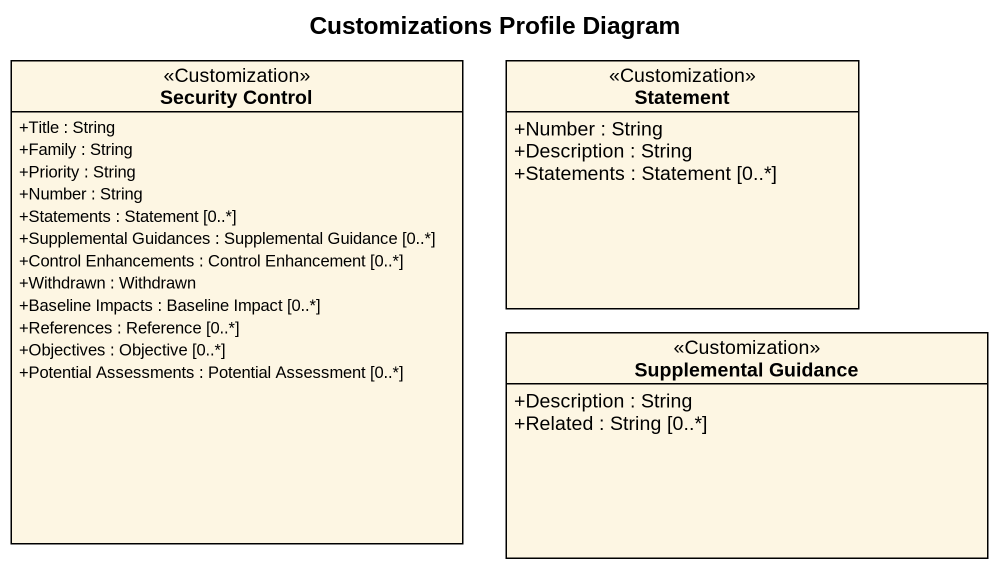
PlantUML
@startuml
title Customizations Profile Diagram
hide circle
hide empty members
skinparam classAttributeIconSize 0
class "Security Control" as Security_Control <<Customization>> {
  +Title : String
  +Family : String
  +Priority : String
  +Number : String
  +Statements : Statement [0..*]
  +Supplemental Guidances : Supplemental Guidance [0..*]
  +Control Enhancements : Control Enhancement [0..*]
  +Withdrawn : Withdrawn
  +Baseline Impacts : Baseline Impact [0..*]
  +References : Reference [0..*]
  +Objectives : Objective [0..*]
  +Potential Assessments : Potential Assessment [0..*]
}
class Statement <<Customization>> {
  +Number : String
  +Description : String
  +Statements : Statement [0..*]
}
class "Supplemental Guidance" as Supplemental_Guidance <<Customization>> {
  +Description : String
  +Related : String [0..*]
}
@enduml
